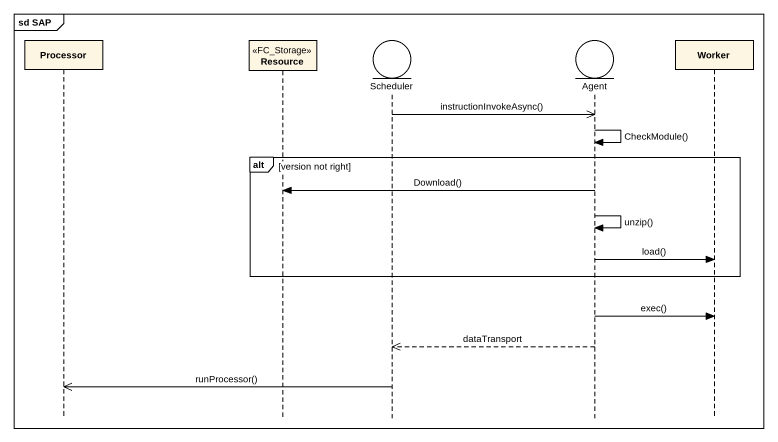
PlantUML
@startuml
mainframe sd SAP
hide footbox
participant Processor
participant Resource <<FC_Storage>>
entity Scheduler
entity "Agent" as Agent_
participant Worker

Scheduler ->> Agent_ : instructionInvokeAsync()
Agent_ -> Agent_ : CheckModule()
alt version not right
  Agent_ -> Resource : Download()
  Agent_ -> Agent_ : unzip()
  Agent_ -> Worker : load()
end
Agent_ -> Worker : exec()
Agent_ -->> Scheduler : dataTransport
Scheduler ->> Processor : runProcessor()
@enduml
